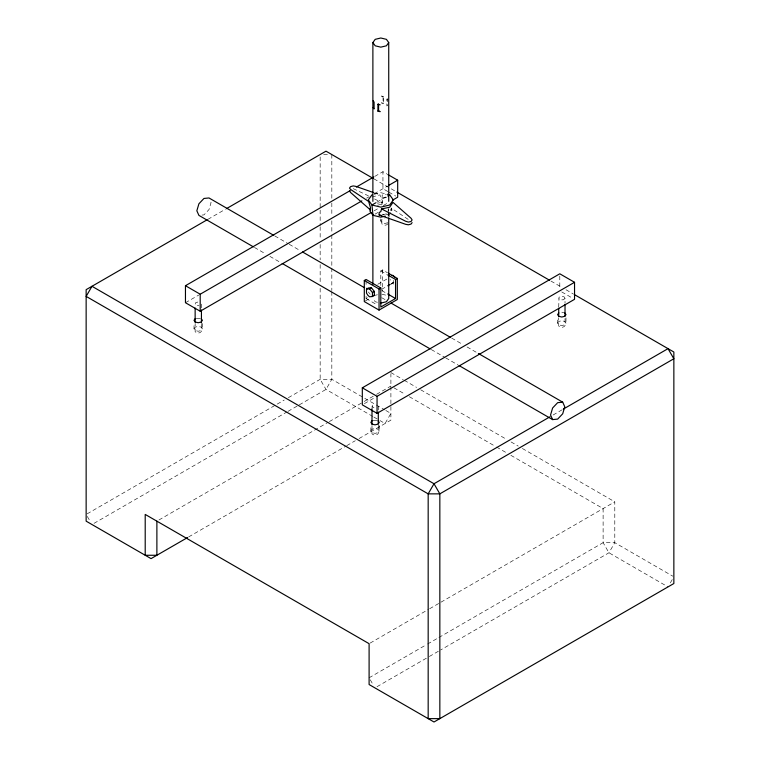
<?xml version="1.0" encoding="UTF-8"?>
<svg xmlns="http://www.w3.org/2000/svg" width="760" height="760" viewBox="0 0 760 760"><rect width="100%" height="100%" fill="white"/><g stroke="black" fill="none" stroke-linecap="round" stroke-linejoin="round"><path stroke-width="0.57" stroke-dasharray="3.8 2.85" d="M393.423 280.383L393.423 284.212L390.555 284.468L392.986 283.062L390.108 279.49M381.872 204.972L382.185 195.073L384.579 194.199L386.356 194.56M371.991 408.975L372.305 404.985L374.69 404.12M558.723 307.078L559.037 297.169L561.431 296.305L564.091 296.846L565.022 298.385L565.022 303.116M670.358 582.853L672.695 578.806M194.018 328.823L195.244 327.113L198.208 326.41L201.172 327.113L202.398 328.823L201.172 330.534L198.208 331.246L195.244 330.534L194.018 328.823L194.018 323.513M387.904 222.727L384.94 223.43L381.985 222.727L380.75 221.017L381.985 219.307L384.94 218.595M389.13 212.505L387.904 214.215L385.928 214.69M390.555 212.61L388.616 215.317L386.384 215.85M370.87 430.93L372.096 429.219L375.06 428.516L378.014 429.219L379.249 430.93L378.014 432.639L375.06 433.352L372.096 432.639L370.87 430.93L370.87 425.609M557.602 323.123L558.828 321.413L561.792 320.701L564.756 321.413L565.981 323.123L564.756 324.834L561.792 325.536L558.828 324.834L557.602 323.123L557.602 317.803M390.555 210.625L391.856 208.905L391.153 208.041L409.099 220.001M388.17 223.506C386.792 225.73 383.619 225.634 381.872 223.915L381.872 217.996M565.022 298.385L563.521 299.763L560.718 299.944L558.723 298.794M383.695 96.548L381.444 96.016L383.04 96.928L383.695 96.548L383.695 103.36L383.04 103.74L381.444 102.819L383.695 103.36M386.868 99.142L387.534 98.762L387.534 105.573L386.868 105.953L386.868 99.142L388.464 100.063M207.955 219.326L225.406 209.247M374.765 176.415L382.945 171.693L386.878 173.964M185.459 302.727L198.768 295.051M366.577 198.16L369.037 196.745M374.148 193.791L387.457 186.105M376.874 202.189L386.697 196.517M374.148 210.805L379.269 207.85M383.363 205.494L388.474 202.54M374.946 214.187L377.881 212.496M380.808 285.522L380.808 270.949L382.574 269.933L387.486 272.764M377.777 284.287L388.027 278.369M381.596 289.351L386.726 286.397M390.82 284.022L393.898 282.255M366.073 296.276L366.073 298.519L368.03 297.388M365.313 300.998L370.395 298.062M87.172 513.827L284.231 400.055M288.334 397.689L320.159 379.316L331.825 379.316L384.788 409.887M94.031 523.346L286.985 411.939M288.012 411.35L298.281 405.422M299.307 404.833L325.992 389.424L331.825 379.316L331.825 291.773M158.935 519.973L328.291 422.199M329.317 421.61L363.185 402.049M364.211 401.46L375.497 394.943M376.523 394.345L390.897 386.051M364.363 403.645L375.62 397.147M188.698 536.892L346.056 446.044M346.76 445.635L355.3 440.714M359.081 438.529L390.897 420.156L390.897 373.702M553.071 415.017L562.305 409.678M370.13 643.093L428.63 609.32M429.656 608.722L439.926 602.794M440.952 602.205L614.792 501.837L614.792 542.678L608.95 552.786L440.629 649.971M369.103 677.787L426.578 644.603M427.604 644.014L437.874 638.086M438.9 637.497L603.117 542.678L614.792 542.678L672.837 576.194M376.988 686.707L428.308 657.086M429.333 656.488L439.603 650.56M197.847 302.014L195.453 302.879L195.139 304.494L197.134 305.653L199.006 305.529M371.963 197.02L380.028 194.873L380.808 198.227L382.489 200.583L382.489 203.034L380.808 202.53L377.463 203.233M383.04 214.69L386.384 213.798M374.176 194.284L380.808 192.698L386.337 194.018M377.463 205.228L380.808 204.43L384.151 205.228M196.232 318.373L200.184 318.373M375.202 295.288L377.445 294.747M373.084 420.479L377.036 420.479M201.941 215.089L203.956 214.89L208.99 209.579L211.071 202.568L210.235 200.725M386.669 197.657L383.866 197.837L381.872 196.688M323.655 154.546L328.329 154.546M381.985 214.215L383.952 214.69M561.792 312.198L563.768 312.664M381.928 294.215L386.403 295.288L387.562 296.903M377.445 302.29L375.202 301.748L372.884 298.519M353.248 188.641L368.315 195.795M374.338 192.869L380.028 194.873M374.528 198.968L382.489 203.034M373.939 178.857L396.54 191.9M550.933 281.048L562.229 287.565M566.01 289.75L573.202 293.901M387.856 191.548L382.945 188.708L382.945 171.693M388.844 192.118L395.722 196.089M561.764 291.954L572.575 298.186M380.808 270.949L386.697 274.351M381.786 290.577L386.697 293.417M274.797 235.951L288.163 243.666M289.19 244.264L300.495 250.791M381.729 297.683L385.842 300.058M451.649 338.058L462.954 344.584M467.067 346.959L477.346 352.897M366.073 298.519L376.874 304.76M254.448 247.447L265.753 253.983M269.866 256.358L281.181 262.884M431.3 349.552L444.666 357.266M445.692 357.865L458.033 364.99M390.897 372.58L403.218 379.696M404.244 380.285L416.575 387.401M420.679 389.776L506.948 439.584M511.062 441.949L518.244 446.101M522.357 448.476L614.792 501.837M393.974 387.828L405.251 394.335M409.345 396.71L495.472 446.424M496.498 447.022L506.749 452.941M510.844 455.306L603.117 508.582L603.117 542.678L608.95 552.786L668.021 586.891M385.805 410.476L390.897 413.421L385.063 423.529L379.971 420.584M371.991 406.6L373.986 407.759M372.837 416.47L325.992 389.424L320.159 379.316L320.159 288.22M373.853 417.059L378.945 419.995M368.381 291.983L370.177 294.205M390.555 209.009L391.856 210.805L391.856 206.559M370.272 679.811L373.188 684.864M87.305 516.439L90.231 521.493M565.981 317.803L565.981 323.123M565.022 318.506L565.022 325.613C563.644 327.835 560.471 327.74 558.723 326.021L558.723 317.737M559.797 276.07L559.797 288.543M389.13 214.633L389.13 216.761M388.731 208.458L388.731 210.833M388.731 212.021L388.731 216.761M388.17 209.304L388.17 212.847M388.17 214.035L388.17 216.4M383.04 96.928L383.04 103.74M382.574 269.933L382.574 291.033M380.75 218.889L380.75 221.017M379.249 425.609L379.249 430.93M378.29 406.191L378.29 410.932M378.29 425.134L378.29 433.418C376.912 435.651 373.73 435.546 371.991 433.827L371.991 425.543M366.073 280.582L366.073 287.308M331.825 154.546L331.825 198.312M331.825 203.053L331.825 216.059M331.825 220.789L331.825 233.804M331.825 234.992L331.825 266.931M331.825 268.109L331.825 290.586M320.159 156.911L320.159 225.53M320.159 226.708L320.159 239.723M320.159 244.454L320.159 259.834M320.159 264.565L320.159 283.49M202.398 323.513L202.398 328.823M201.438 304.085L201.438 308.826M201.438 324.216L201.438 331.312C200.06 333.545 196.878 333.44 195.139 331.731L195.139 323.437"/><path stroke-width="1.14" d="M366.5 289.085L366.5 293.065L367.716 295.089L369.483 296.79L372.466 296.523L374.357 295.431L374.357 291.441L371.374 287.726L368.381 287.992L366.5 289.085L369.483 288.819L371.374 287.726M374.357 291.441L372.476 292.534L372.466 296.523M381.577 208.943L405.726 221.284L408.367 222.082L411.017 221.511L412.119 219.916L411.027 218.215L392.986 202.359L389.652 207.233L381.577 208.943L380.808 211.622L379.126 212.534L379.126 214.985L405.726 224.343L408.367 224.798L411.017 224.095L412.119 222.632M372.884 201.352L372.884 42.569L375.202 39.339L380.808 38L386.403 39.339L388.731 42.569L388.731 201.352M388.731 42.569L386.403 45.809L380.808 47.148L375.202 45.809L372.884 42.569M195.244 318.611L194.018 320.321L195.244 322.031L198.208 322.734L201.172 322.031L202.398 320.321L201.172 318.611M371.963 194.816L368.305 199.918L371.963 205.019L372.998 215.317L380.808 217.189L385.272 216.115M372.096 420.717L370.87 422.417L372.096 424.127L375.06 424.84L378.014 424.127L379.249 422.417L378.014 420.717M558.828 312.901L557.602 314.611L558.828 316.322L561.792 317.024L564.756 316.322L565.981 314.611L564.756 312.901M377.919 104.31L378.575 103.93L378.575 110.741L380.171 111.663L377.919 111.121L377.919 104.31L380.171 104.852M377.919 111.121L378.575 110.741M207.252 219.725L86.146 289.655L86.146 521.16L151.05 558.628L187.673 537.491M226.432 208.658L325.992 151.173L373.236 178.457M371.079 212.582L200.203 311.239L185.459 302.727L185.459 285.712L350.208 190.598M356.345 187.055L373.74 177.013M185.459 285.712L200.203 294.215L361.874 200.877M388.474 185.516L397.689 180.206L397.689 197.22L392.568 200.174M375.896 202.758L371.963 205.019L380.808 207.138L389.652 205.019L393.309 199.918L389.652 194.816L387.438 194.284M387.685 195.947L389.652 194.816M388.474 273.334L397.309 278.435L397.309 299.535L379.041 310.089L364.297 301.577L364.297 280.478L366.073 279.462L380.808 287.964L380.808 307.03L395.542 298.519L395.542 279.462L387.685 274.92M364.297 280.478L379.041 288.99L380.808 287.964M395.542 279.462L397.309 278.435M387.752 285.798L389.794 284.62M362.311 387.818L559.797 273.799L574.541 282.302L574.541 299.326L377.055 413.345L362.311 404.833L362.311 387.818L377.055 396.321L574.541 282.302M549.993 416.793L434.007 483.749L428.174 493.858L428.174 718.628L439.84 718.628L439.84 493.858L434.007 483.749L91.979 286.283L86.146 296.39L428.174 493.858L439.84 493.858L673.854 358.758L668.021 348.65L563.331 409.089M380.808 303.088L386.403 301.748L388.731 298.519L388.731 217.939M562.694 402.163L557.659 402.667L552.625 407.977L550.544 414.998L552.625 419.606L557.659 419.102L562.694 413.791L564.775 406.771L562.694 402.163L478.382 353.485M372.372 295.611L374.357 295.431M391.818 275.376L392.986 275.405L394.687 277.039M379.126 214.985L380.808 215.28M373.255 192.489L355.889 186.38L353.248 185.924L350.597 186.627L349.495 188.09L350.588 189.449L368.619 201.466L370.452 207.527L370.452 209.978L350.588 192.508L349.495 190.807M387.856 174.534L397.689 180.206M396.862 192.09L549.575 280.26M574.227 294.49L673.854 352.013L673.854 583.528L434.007 722L369.103 684.532L369.103 643.682L145.207 514.425L145.207 555.265L156.883 555.265L156.883 521.16M387.685 293.977L395.542 298.519M273.762 235.353L208.99 197.961L203.956 198.455L198.92 203.766L196.84 210.786L198.92 215.393L253.412 246.858M302.556 251.978L364.249 287.594M390.982 303.031L450.613 337.459M282.207 263.473L430.264 348.963M459.059 365.579L552.625 419.606M372.476 292.534L369.483 288.819M373.151 100.804L374.081 102.106L374.081 108.908L373.151 107.606M369.759 210.805L372.998 215.317M369.759 208.905L370.452 209.978M565.022 304.304L565.022 316.141M558.723 308.265L558.723 316.549M379.041 288.99L379.041 310.089M378.29 412.11L378.29 423.947M377.055 396.321L377.055 413.345M372.884 214.386L372.884 284.297M371.991 408.975L371.991 424.365M201.438 310.004L201.438 323.028M200.203 294.215L200.203 311.239M195.139 308.047L195.139 322.259"/></g></svg>
